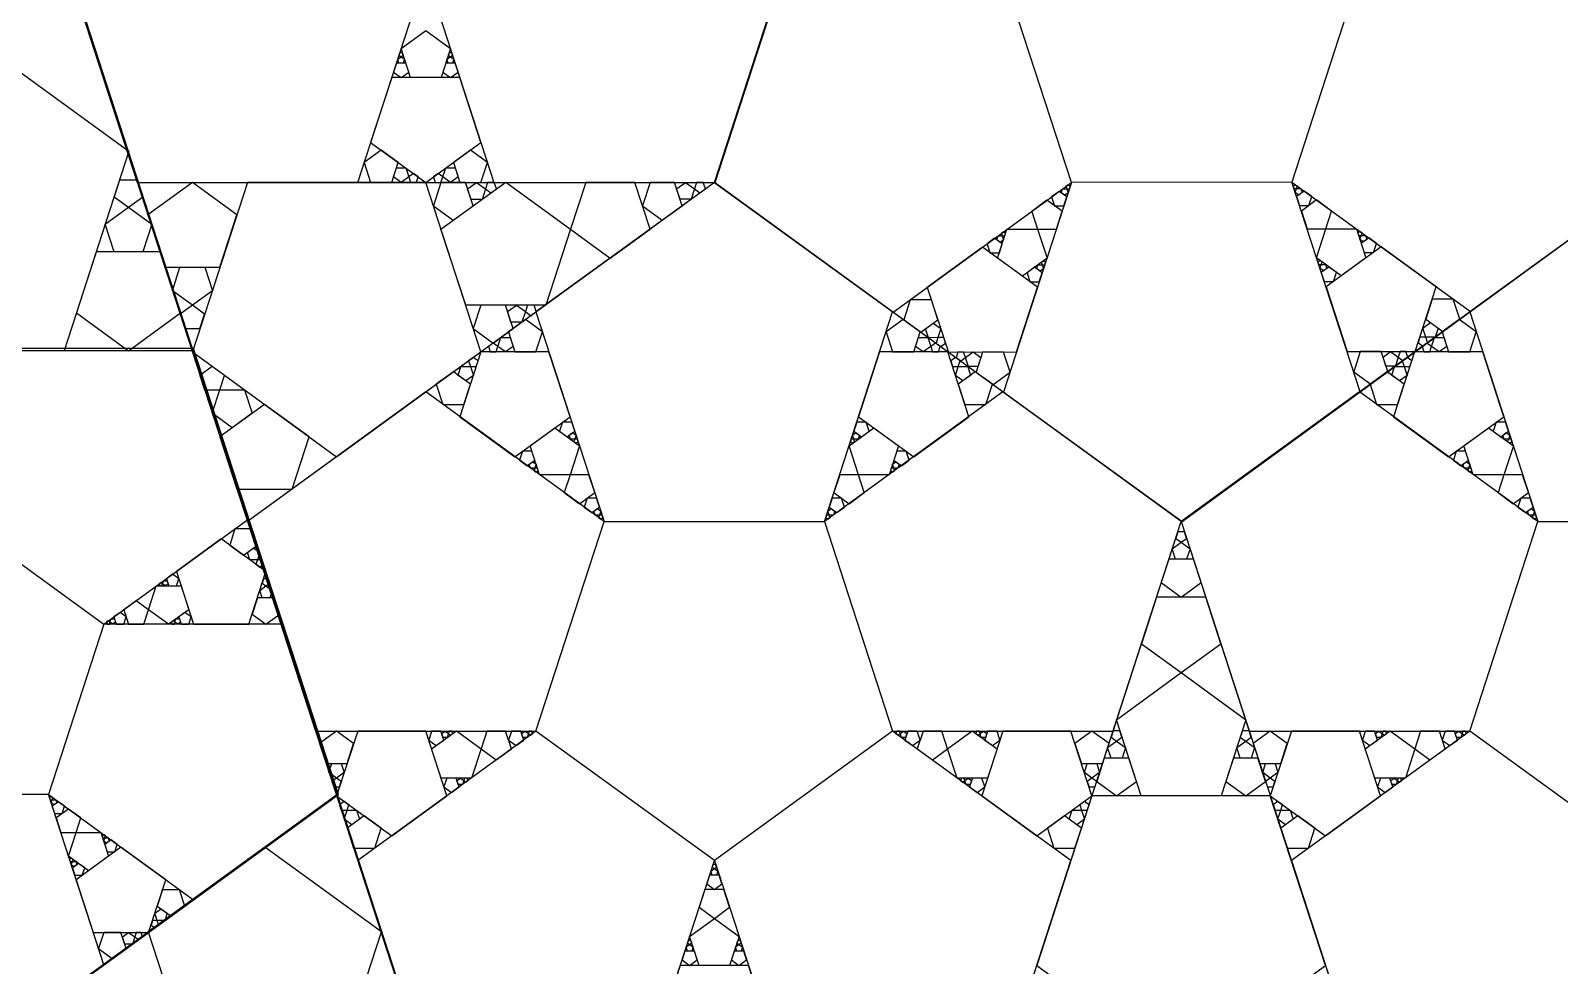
# Model space of a CAD drawing. Header units: inches. Extents: x -578 to 126, y -85 to 118.
# Drawn here: x -282.41 to -265.06, y 27.84 to 38.46 of the extents above; entities that cross this region are included whole.
import ezdxf

# ---------------------------------------------------------------- set-up
doc = ezdxf.new("R2010")
doc.units = ezdxf.units.IN
doc.header["$MEASUREMENT"] = 0
doc.layers.add('drawing', color=7, linetype='Continuous')

msp = doc.modelspace()

# ---------------------------------------------------------------- linework, layer by layer
for points in [[(-266.076, 42.965), (-264.051, 36.735), (-269.351, 32.884), (-274.651, 36.735), (-272.627, 42.965)], [(-269.349, 40.587), (-267.323, 39.118), (-268.094, 36.737), (-270.597, 36.735), (-271.372, 39.114)], [(-281.581, 31.719), (-282.21, 29.784), (-284.244, 29.784), (-284.873, 31.719), (-283.227, 32.914)], [(-273.4, 32.884), (-272.627, 30.504), (-274.651, 29.033), (-276.676, 30.504), (-275.903, 32.884)], [(-265.302, 32.884), (-262.8, 32.884), (-262.027, 30.504), (-264.051, 29.033), (-266.076, 30.504)]]:
    msp.add_lwpolyline(points, close=True)
at = {"layer": 'drawing'}
for points in [[(-269.351, 53.047), (-283.227, 42.965), (-277.927, 26.653), (-260.776, 26.653), (-255.476, 42.965)], [(-283.222, 42.98), (-277.922, 26.668), (-260.771, 26.668), (-255.471, 42.98), (-269.347, 53.061)], [(-272.627, 42.965), (-277.927, 46.816), (-283.227, 42.965), (-281.203, 36.735), (-274.651, 36.735)], [(-272.627, 42.965), (-277.927, 46.816), (-283.227, 42.965), (-281.203, 36.735), (-274.651, 36.735)], [(-272.628, 42.963), (-274.645, 36.73), (-269.341, 32.885), (-264.045, 36.742), (-266.076, 42.97)], [(-279.951, 40.585), (-281.976, 39.114), (-281.203, 36.735), (-278.7, 36.735), (-277.927, 39.114)], [(-277.927, 39.114), (-277.154, 36.735), (-274.651, 36.735), (-273.878, 39.114), (-275.903, 40.585)], [(-271.372, 39.114), (-273.875, 39.111), (-274.645, 36.73), (-272.619, 35.262), (-270.597, 36.735)], [(-268.094, 36.737), (-266.068, 35.269), (-264.045, 36.742), (-264.821, 39.121), (-267.323, 39.118)], [(-285.148, 37.088), (-283.222, 38.487), (-281.297, 37.088), (-282.032, 34.824), (-284.413, 34.824)], [(-278.208, 38.255), (-277.927, 38.459), (-277.646, 38.255), (-277.753, 37.925), (-278.101, 37.925)], [(-278.231, 38.179), (-278.207, 38.162), (-278.183, 38.179), (-278.192, 38.207), (-278.222, 38.207)], [(-277.671, 38.179), (-277.647, 38.162), (-277.623, 38.179), (-277.632, 38.207), (-277.662, 38.207)], [(-278.293, 37.987), (-278.207, 37.925), (-278.121, 37.987), (-278.154, 38.088), (-278.26, 38.088)], [(-278.246, 38.134), (-278.207, 38.162), (-278.168, 38.134), (-278.183, 38.088), (-278.231, 38.088)], [(-277.733, 37.987), (-277.647, 37.925), (-277.561, 37.987), (-277.594, 38.088), (-277.7, 38.088)], [(-277.686, 38.134), (-277.647, 38.162), (-277.608, 38.134), (-277.623, 38.088), (-277.671, 38.088)], [(-278.553, 37.189), (-277.927, 36.735), (-277.301, 37.189), (-277.54, 37.925), (-278.314, 37.925)], [(-278.553, 37.189), (-277.927, 36.735), (-277.301, 37.189), (-277.54, 37.925), (-278.314, 37.925)], [(-278.433, 37.102), (-278.626, 36.962), (-278.553, 36.735), (-278.314, 36.735), (-278.24, 36.962)], [(-277.301, 36.735), (-277.228, 36.962), (-277.421, 37.102), (-277.614, 36.962), (-277.54, 36.735)], [(-278.153, 36.899), (-278.12, 36.797), (-278.207, 36.734), (-278.293, 36.797), (-278.26, 36.899)], [(-278.066, 36.836), (-278.12, 36.797), (-278.099, 36.735), (-278.034, 36.735), (-278.013, 36.797)], [(-277.755, 36.735), (-277.734, 36.797), (-277.788, 36.836), (-277.841, 36.797), (-277.821, 36.735)], [(-277.648, 36.734), (-277.734, 36.797), (-277.701, 36.899), (-277.594, 36.899), (-277.561, 36.797)], [(-281.465, 36.57), (-281.302, 36.452), (-281.14, 36.57), (-281.202, 36.761), (-281.403, 36.761)], [(-280.071, 36.367), (-280.577, 36.735), (-281.083, 36.367), (-280.89, 35.772), (-280.264, 35.772)], [(-279.951, 36.735), (-280.577, 34.809), (-278.939, 33.619), (-277.301, 34.809), (-277.927, 36.735)], [(-279.951, 36.735), (-280.577, 34.809), (-278.939, 33.619), (-277.301, 34.809), (-277.927, 36.735)], [(-274.651, 36.735), (-279.951, 32.884), (-277.927, 26.653), (-271.376, 26.653), (-269.351, 32.884)], [(-274.651, 36.735), (-279.951, 32.884), (-277.927, 26.653), (-271.376, 26.653), (-269.351, 32.884)], [(-277.755, 36.735), (-277.841, 36.469), (-277.615, 36.306), (-277.39, 36.469), (-277.476, 36.735)], [(-277.019, 36.739), (-276.284, 36.204), (-276.565, 35.34), (-277.474, 35.34), (-277.755, 36.204)], [(-277.351, 36.735), (-277.25, 36.662), (-277.288, 36.542), (-277.413, 36.542), (-277.452, 36.662)], [(-277.226, 36.735), (-277.25, 36.662), (-277.187, 36.616), (-277.125, 36.662), (-277.149, 36.735)], [(-273.4, 32.884), (-272.627, 35.264), (-274.651, 36.735), (-276.676, 35.264), (-275.903, 32.884)], [(-276.111, 36.735), (-276.284, 36.204), (-275.832, 35.876), (-275.381, 36.204), (-275.553, 36.735)], [(-275.381, 36.735), (-275.467, 36.47), (-275.242, 36.306), (-275.016, 36.47), (-275.102, 36.735)], [(-274.977, 36.735), (-274.876, 36.662), (-274.915, 36.543), (-275.04, 36.543), (-275.079, 36.662)], [(-274.852, 36.735), (-274.876, 36.662), (-274.814, 36.616), (-274.752, 36.662), (-274.776, 36.735)], [(-270.597, 36.735), (-271.367, 34.354), (-269.341, 32.885), (-267.318, 34.358), (-268.094, 36.737)], [(-270.822, 36.571), (-270.789, 36.469), (-270.682, 36.469), (-270.65, 36.571), (-270.736, 36.633)], [(-270.697, 36.661), (-270.65, 36.662), (-270.635, 36.616), (-270.673, 36.588), (-270.712, 36.616)], [(-270.659, 36.689), (-270.65, 36.662), (-270.62, 36.662), (-270.611, 36.689), (-270.635, 36.707)], [(-269.351, 32.884), (-267.327, 26.653), (-260.776, 26.653), (-258.751, 32.884), (-264.051, 36.735)], [(-269.351, 32.884), (-267.327, 26.653), (-260.776, 26.653), (-258.751, 32.884), (-264.051, 36.735)], [(-268.07, 36.664), (-268.041, 36.664), (-268.032, 36.692), (-268.056, 36.709), (-268.079, 36.692)], [(-268.056, 36.619), (-268.041, 36.664), (-267.993, 36.664), (-267.978, 36.619), (-268.017, 36.591)], [(-268.008, 36.472), (-267.901, 36.472), (-267.868, 36.574), (-267.955, 36.636), (-268.041, 36.574)], [(-262.8, 32.884), (-262.027, 35.264), (-264.051, 36.735), (-266.076, 35.264), (-265.302, 32.884)], [(-281.568, 36.259), (-281.302, 36.452), (-281.037, 36.259), (-281.138, 35.947), (-281.466, 35.947)], [(-271.047, 36.406), (-270.981, 36.204), (-270.768, 36.204), (-270.703, 36.407), (-270.875, 36.532)], [(-267.921, 36.207), (-267.708, 36.207), (-267.643, 36.41), (-267.815, 36.535), (-267.987, 36.41)], [(-271.43, 36.128), (-271.382, 36.128), (-271.368, 36.082), (-271.406, 36.054), (-271.445, 36.082)], [(-271.329, 36.203), (-270.981, 36.204), (-270.874, 35.874), (-271.154, 35.669), (-271.436, 35.873)], [(-271.391, 36.156), (-271.382, 36.128), (-271.353, 36.128), (-271.344, 36.156), (-271.368, 36.173)], [(-267.815, 35.877), (-267.708, 36.207), (-267.361, 36.208), (-267.253, 35.878), (-267.534, 35.673)], [(-267.336, 36.132), (-267.307, 36.132), (-267.298, 36.16), (-267.322, 36.177), (-267.345, 36.16)], [(-267.322, 36.087), (-267.307, 36.132), (-267.259, 36.132), (-267.244, 36.087), (-267.283, 36.059)], [(-267.274, 35.94), (-267.167, 35.94), (-267.134, 36.042), (-267.221, 36.104), (-267.307, 36.041)], [(-281.893, 35.253), (-281.302, 34.824), (-280.712, 35.253), (-280.937, 35.947), (-281.667, 35.947)], [(-272.233, 35.543), (-271.993, 34.808), (-271.22, 34.809), (-270.982, 35.544), (-271.608, 35.998)], [(-272.233, 35.543), (-271.993, 34.808), (-271.22, 34.809), (-270.982, 35.544), (-271.608, 35.998)], [(-271.555, 36.037), (-271.522, 35.936), (-271.415, 35.936), (-271.382, 36.037), (-271.469, 36.1)], [(-267.467, 34.813), (-266.693, 34.813), (-266.455, 35.549), (-267.081, 36.003), (-267.706, 35.548)], [(-267.467, 34.813), (-266.693, 34.813), (-266.455, 35.549), (-267.081, 36.003), (-267.706, 35.548)], [(-280.35, 35.505), (-280.577, 35.34), (-280.804, 35.505), (-280.718, 35.772), (-280.437, 35.772)], [(-271.101, 35.708), (-271.068, 35.607), (-270.962, 35.607), (-270.929, 35.708), (-271.015, 35.771)], [(-270.977, 35.799), (-270.929, 35.799), (-270.914, 35.754), (-270.953, 35.725), (-270.991, 35.754)], [(-270.938, 35.827), (-270.929, 35.799), (-270.899, 35.799), (-270.89, 35.827), (-270.914, 35.844)], [(-267.789, 35.802), (-267.76, 35.802), (-267.751, 35.83), (-267.775, 35.848), (-267.798, 35.83)], [(-267.775, 35.757), (-267.76, 35.802), (-267.712, 35.802), (-267.697, 35.757), (-267.736, 35.729)], [(-267.727, 35.61), (-267.62, 35.61), (-267.587, 35.712), (-267.674, 35.774), (-267.76, 35.712)], [(-266.188, 35.182), (-266.262, 35.409), (-266.501, 35.409), (-266.574, 35.181), (-266.381, 35.041)], [(-280.438, 35.238), (-280.577, 35.34), (-280.717, 35.238), (-280.663, 35.074), (-280.491, 35.074)], [(-277.301, 35.34), (-277.388, 35.074), (-277.162, 34.911), (-276.936, 35.074), (-277.023, 35.34)], [(-276.898, 35.34), (-276.796, 35.267), (-276.835, 35.147), (-276.96, 35.147), (-276.999, 35.267)], [(-276.773, 35.34), (-276.796, 35.267), (-276.734, 35.221), (-276.672, 35.267), (-276.696, 35.34)], [(-272.187, 35.403), (-272.426, 35.402), (-272.5, 35.175), (-272.306, 35.035), (-272.113, 35.175)], [(-276.676, 34.809), (-276.602, 35.037), (-276.795, 35.177), (-276.989, 35.037), (-276.915, 34.809)], [(-272.507, 35.177), (-272.701, 35.037), (-272.627, 34.809), (-272.388, 34.809), (-272.314, 35.037)], [(-272.08, 35.074), (-272.113, 34.972), (-272.22, 34.971), (-272.253, 35.073), (-272.166, 35.137)], [(-266.467, 34.978), (-266.574, 34.977), (-266.608, 35.079), (-266.521, 35.143), (-266.434, 35.08)], [(-266.076, 34.809), (-266.002, 35.037), (-266.195, 35.177), (-266.389, 35.037), (-266.315, 34.809)], [(-277.129, 34.809), (-277.109, 34.872), (-277.162, 34.911), (-277.215, 34.872), (-277.195, 34.809)], [(-277.022, 34.809), (-277.109, 34.872), (-277.076, 34.974), (-276.968, 34.974), (-276.935, 34.872)], [(-272.227, 34.974), (-272.194, 34.872), (-272.281, 34.809), (-272.368, 34.872), (-272.335, 34.974)], [(-272.141, 34.911), (-272.194, 34.872), (-272.174, 34.809), (-272.108, 34.809), (-272.088, 34.872)], [(-272.047, 34.972), (-272.113, 34.972), (-272.133, 34.909), (-272.08, 34.87), (-272.026, 34.909)], [(-266.554, 34.915), (-266.574, 34.977), (-266.64, 34.977), (-266.66, 34.915), (-266.607, 34.876)], [(-266.529, 34.809), (-266.509, 34.872), (-266.562, 34.911), (-266.615, 34.872), (-266.595, 34.809)], [(-266.422, 34.809), (-266.509, 34.872), (-266.475, 34.974), (-266.368, 34.974), (-266.335, 34.872)], [(-280.564, 34.849), (-285.89, 34.849), (-287.536, 29.784), (-283.227, 26.653), (-278.918, 29.784)], [(-287.51, 29.783), (-283.222, 26.668), (-278.935, 29.783), (-280.572, 34.824), (-285.872, 34.824)], [(-287.51, 29.783), (-283.222, 26.668), (-278.935, 29.783), (-280.572, 34.824), (-285.872, 34.824)], [(-281.581, 31.719), (-279.936, 32.914), (-280.564, 34.849), (-282.598, 34.849), (-283.227, 32.914)], [(-276.528, 34.809), (-277.301, 34.809), (-277.54, 34.074), (-276.915, 33.619), (-276.289, 34.074)], [(-277.441, 34.708), (-277.421, 34.645), (-277.355, 34.645), (-277.334, 34.708), (-277.388, 34.747)], [(-271.762, 34.074), (-272.001, 34.809), (-272.775, 34.809), (-273.014, 34.074), (-272.388, 33.619)], [(-271.762, 34.074), (-272.001, 34.809), (-272.775, 34.809), (-273.014, 34.074), (-272.388, 33.619)], [(-271.948, 34.645), (-271.882, 34.645), (-271.862, 34.708), (-271.915, 34.747), (-271.968, 34.708)], [(-271.854, 34.707), (-271.801, 34.745), (-271.821, 34.808), (-271.887, 34.808), (-271.907, 34.745)], [(-271.767, 34.643), (-271.801, 34.745), (-271.714, 34.809), (-271.627, 34.746), (-271.66, 34.643)], [(-271.487, 34.441), (-271.294, 34.581), (-271.368, 34.808), (-271.607, 34.808), (-271.68, 34.581)], [(-267.319, 34.813), (-267.392, 34.585), (-267.199, 34.445), (-267.006, 34.586), (-267.08, 34.813)], [(-266.973, 34.814), (-266.886, 34.751), (-266.919, 34.649), (-267.026, 34.648), (-267.059, 34.75)], [(-265.928, 34.809), (-266.701, 34.809), (-266.94, 34.074), (-266.315, 33.619), (-265.689, 34.074)], [(-265.928, 34.809), (-266.701, 34.809), (-266.94, 34.074), (-266.315, 33.619), (-265.689, 34.074)], [(-266.866, 34.813), (-266.886, 34.751), (-266.833, 34.712), (-266.779, 34.751), (-266.8, 34.813)], [(-266.841, 34.708), (-266.82, 34.645), (-266.755, 34.645), (-266.734, 34.708), (-266.787, 34.747)], [(-280.438, 34.38), (-280.265, 34.38), (-280.212, 34.544), (-280.352, 34.645), (-280.491, 34.544)], [(-277.808, 34.442), (-277.734, 34.214), (-277.495, 34.214), (-277.421, 34.442), (-277.614, 34.582)], [(-277.528, 34.645), (-277.421, 34.645), (-277.387, 34.543), (-277.474, 34.48), (-277.561, 34.543)], [(-271.915, 34.543), (-271.882, 34.645), (-271.775, 34.645), (-271.742, 34.543), (-271.829, 34.48)], [(-271.808, 34.214), (-271.569, 34.214), (-271.495, 34.442), (-271.689, 34.582), (-271.882, 34.442)], [(-267.207, 34.442), (-267.134, 34.214), (-266.895, 34.214), (-266.821, 34.442), (-267.014, 34.582)], [(-266.928, 34.645), (-266.82, 34.645), (-266.787, 34.543), (-266.874, 34.48), (-266.961, 34.543)], [(-280.352, 34.113), (-280.265, 34.38), (-279.984, 34.38), (-279.898, 34.113), (-280.125, 33.948)], [(-280.071, 33.252), (-279.445, 33.252), (-279.252, 33.847), (-279.758, 34.214), (-280.264, 33.847)], [(-275.903, 32.884), (-277.927, 34.355), (-279.951, 32.884), (-279.178, 30.504), (-276.676, 30.504)], [(-272.627, 30.504), (-270.125, 30.504), (-269.351, 32.884), (-271.376, 34.355), (-273.4, 32.884)], [(-265.302, 32.884), (-267.327, 34.355), (-269.351, 32.884), (-268.578, 30.504), (-266.076, 30.504)], [(-276.181, 33.745), (-276.288, 33.414), (-276.635, 33.414), (-276.742, 33.745), (-276.462, 33.949)], [(-276.269, 34.011), (-276.375, 34.011), (-276.408, 33.91), (-276.322, 33.847), (-276.236, 33.91)], [(-276.221, 33.865), (-276.236, 33.819), (-276.284, 33.819), (-276.298, 33.865), (-276.26, 33.893)], [(-272.668, 33.414), (-273.015, 33.414), (-273.122, 33.745), (-272.841, 33.949), (-272.56, 33.745)], [(-273.019, 33.819), (-273.067, 33.819), (-273.082, 33.865), (-273.043, 33.893), (-273.004, 33.865)], [(-272.895, 33.91), (-272.927, 34.011), (-273.034, 34.011), (-273.067, 33.91), (-272.981, 33.847)], [(-265.58, 33.745), (-265.688, 33.414), (-266.035, 33.414), (-266.142, 33.745), (-265.861, 33.949)], [(-265.669, 34.011), (-265.775, 34.011), (-265.808, 33.91), (-265.722, 33.847), (-265.636, 33.91)], [(-265.621, 33.865), (-265.636, 33.819), (-265.683, 33.819), (-265.698, 33.865), (-265.66, 33.893)], [(-276.722, 33.682), (-276.829, 33.682), (-276.862, 33.581), (-276.775, 33.518), (-276.689, 33.581)], [(-276.206, 33.819), (-276.236, 33.819), (-276.245, 33.791), (-276.221, 33.774), (-276.197, 33.791)], [(-273.058, 33.791), (-273.067, 33.819), (-273.096, 33.819), (-273.105, 33.791), (-273.082, 33.774)], [(-272.441, 33.581), (-272.474, 33.682), (-272.581, 33.682), (-272.614, 33.581), (-272.527, 33.518)], [(-266.122, 33.682), (-266.229, 33.682), (-266.261, 33.581), (-266.175, 33.518), (-266.089, 33.581)], [(-265.606, 33.819), (-265.636, 33.819), (-265.645, 33.791), (-265.621, 33.774), (-265.597, 33.791)], [(-276.674, 33.535), (-276.689, 33.49), (-276.737, 33.49), (-276.752, 33.535), (-276.713, 33.563)], [(-272.566, 33.49), (-272.614, 33.49), (-272.629, 33.535), (-272.59, 33.563), (-272.551, 33.535)], [(-266.074, 33.535), (-266.089, 33.49), (-266.137, 33.49), (-266.152, 33.535), (-266.113, 33.563)], [(-276.66, 33.49), (-276.689, 33.49), (-276.698, 33.462), (-276.674, 33.445), (-276.651, 33.462)], [(-276.075, 33.414), (-276.288, 33.414), (-276.354, 33.212), (-276.181, 33.086), (-276.009, 33.212)], [(-272.949, 33.212), (-273.015, 33.414), (-273.228, 33.414), (-273.294, 33.212), (-273.121, 33.086)], [(-272.605, 33.462), (-272.614, 33.49), (-272.643, 33.49), (-272.652, 33.462), (-272.628, 33.445)], [(-266.06, 33.49), (-266.089, 33.49), (-266.098, 33.462), (-266.074, 33.445), (-266.051, 33.462)], [(-265.475, 33.414), (-265.688, 33.414), (-265.754, 33.212), (-265.581, 33.086), (-265.409, 33.212)], [(-275.989, 33.149), (-276.095, 33.149), (-276.128, 33.048), (-276.042, 32.985), (-275.956, 33.048)], [(-275.941, 33.002), (-275.956, 32.957), (-276.003, 32.957), (-276.018, 33.002), (-275.98, 33.031)], [(-273.299, 32.957), (-273.347, 32.957), (-273.362, 33.002), (-273.323, 33.031), (-273.285, 33.002)], [(-273.175, 33.048), (-273.208, 33.149), (-273.314, 33.149), (-273.347, 33.048), (-273.261, 32.985)], [(-265.389, 33.149), (-265.495, 33.149), (-265.528, 33.048), (-265.442, 32.985), (-265.356, 33.048)], [(-265.341, 33.002), (-265.356, 32.957), (-265.403, 32.957), (-265.418, 33.002), (-265.379, 33.031)], [(-275.926, 32.957), (-275.956, 32.957), (-275.965, 32.929), (-275.941, 32.912), (-275.917, 32.929)], [(-273.338, 32.929), (-273.347, 32.957), (-273.377, 32.957), (-273.386, 32.929), (-273.362, 32.912)], [(-265.326, 32.957), (-265.356, 32.957), (-265.365, 32.929), (-265.341, 32.912), (-265.317, 32.929)], [(-279.936, 31.719), (-279.741, 32.317), (-280.25, 32.686), (-280.758, 32.317), (-280.564, 31.719)], [(-279.936, 31.719), (-279.741, 32.317), (-280.25, 32.686), (-280.758, 32.317), (-280.564, 31.719)], [(-279.898, 32.8), (-280.093, 32.8), (-280.153, 32.616), (-279.996, 32.501), (-279.838, 32.616)], [(-269.453, 32.574), (-269.351, 32.648), (-269.25, 32.574), (-269.289, 32.455), (-269.414, 32.455)], [(-269.413, 32.693), (-269.351, 32.648), (-269.289, 32.693), (-269.313, 32.766), (-269.39, 32.766)], [(-279.811, 32.533), (-279.838, 32.45), (-279.925, 32.45), (-279.952, 32.533), (-279.882, 32.584)], [(-280.758, 32.152), (-280.732, 32.234), (-280.802, 32.285), (-280.872, 32.234), (-280.845, 32.152)], [(-279.785, 32.45), (-279.838, 32.45), (-279.855, 32.399), (-279.811, 32.367), (-279.768, 32.399)], [(-269.577, 32.19), (-269.351, 32.026), (-269.126, 32.19), (-269.212, 32.455), (-269.491, 32.455)], [(-280.846, 31.717), (-281.074, 31.883), (-280.987, 32.152), (-280.705, 32.152), (-280.618, 31.883)], [(-280.923, 32.152), (-280.915, 32.175), (-280.935, 32.189), (-280.954, 32.175), (-280.947, 32.152)], [(-280.884, 32.152), (-280.915, 32.175), (-280.903, 32.212), (-280.864, 32.212), (-280.852, 32.175)], [(-279.812, 32.101), (-279.741, 32.152), (-279.671, 32.101), (-279.698, 32.018), (-279.785, 32.018)], [(-279.785, 32.183), (-279.741, 32.152), (-279.698, 32.183), (-279.714, 32.234), (-279.768, 32.234)], [(-281.128, 31.719), (-281.074, 31.883), (-281.215, 31.985), (-281.355, 31.883), (-281.301, 31.719)], [(-279.898, 31.833), (-279.741, 31.719), (-279.584, 31.833), (-279.644, 32.018), (-279.838, 32.018)], [(-269.803, 31.496), (-269.351, 31.168), (-268.9, 31.496), (-269.072, 32.026), (-269.63, 32.026)], [(-281.48, 31.719), (-281.512, 31.741), (-281.5, 31.778), (-281.461, 31.778), (-281.449, 31.741)], [(-281.355, 31.719), (-281.328, 31.801), (-281.398, 31.852), (-281.468, 31.801), (-281.441, 31.719)], [(-280.743, 31.719), (-280.775, 31.741), (-280.763, 31.778), (-280.724, 31.778), (-280.712, 31.741)], [(-280.618, 31.719), (-280.591, 31.801), (-280.661, 31.852), (-280.731, 31.801), (-280.704, 31.719)], [(-282.21, 29.784), (-280.564, 28.588), (-278.918, 29.784), (-279.547, 31.719), (-281.581, 31.719)], [(-281.519, 31.719), (-281.512, 31.741), (-281.531, 31.755), (-281.55, 31.741), (-281.543, 31.719)], [(-280.782, 31.719), (-280.775, 31.741), (-280.794, 31.755), (-280.813, 31.741), (-280.806, 31.719)], [(-270.087, 30.633), (-269.351, 31.168), (-268.616, 30.633), (-268.897, 29.769), (-269.806, 29.769)], [(-278.746, 30.364), (-278.939, 30.504), (-279.133, 30.364), (-279.059, 30.136), (-278.82, 30.136)], [(-278.7, 30.504), (-278.939, 29.769), (-278.314, 29.314), (-277.688, 29.769), (-277.927, 30.504)], [(-278.7, 30.504), (-278.939, 29.769), (-278.314, 29.314), (-277.688, 29.769), (-277.927, 30.504)], [(-276.676, 30.504), (-278.7, 29.033), (-277.927, 26.653), (-275.425, 26.653), (-274.651, 29.033)], [(-277.861, 30.504), (-277.894, 30.403), (-277.808, 30.34), (-277.722, 30.403), (-277.755, 30.504)], [(-277.58, 30.506), (-277.299, 30.301), (-277.407, 29.971), (-277.754, 29.971), (-277.861, 30.301)], [(-277.707, 30.504), (-277.668, 30.476), (-277.683, 30.431), (-277.731, 30.431), (-277.746, 30.476)], [(-277.659, 30.504), (-277.668, 30.476), (-277.645, 30.459), (-277.621, 30.476), (-277.63, 30.504)], [(-277.233, 30.504), (-277.299, 30.301), (-277.127, 30.176), (-276.955, 30.301), (-277.02, 30.504)], [(-276.955, 30.504), (-276.988, 30.403), (-276.901, 30.34), (-276.815, 30.403), (-276.848, 30.504)], [(-276.8, 30.504), (-276.762, 30.476), (-276.776, 30.431), (-276.824, 30.431), (-276.839, 30.476)], [(-276.753, 30.504), (-276.762, 30.476), (-276.738, 30.459), (-276.714, 30.476), (-276.723, 30.504)], [(-274.651, 29.033), (-273.878, 26.653), (-271.376, 26.653), (-270.603, 29.033), (-272.627, 30.504)], [(-272.565, 30.459), (-272.541, 30.476), (-272.55, 30.504), (-272.58, 30.504), (-272.589, 30.476)], [(-272.526, 30.431), (-272.541, 30.476), (-272.502, 30.504), (-272.464, 30.476), (-272.479, 30.431)], [(-272.401, 30.34), (-272.315, 30.403), (-272.348, 30.504), (-272.455, 30.504), (-272.488, 30.403)], [(-272.176, 30.176), (-272.003, 30.301), (-272.069, 30.504), (-272.282, 30.504), (-272.348, 30.301)], [(-271.896, 29.971), (-272.003, 30.301), (-271.723, 30.506), (-271.442, 30.301), (-271.549, 29.971)], [(-271.658, 30.459), (-271.635, 30.476), (-271.644, 30.504), (-271.673, 30.504), (-271.682, 30.476)], [(-271.62, 30.431), (-271.635, 30.476), (-271.596, 30.504), (-271.557, 30.476), (-271.572, 30.431)], [(-270.989, 29.314), (-270.364, 29.769), (-270.603, 30.504), (-271.376, 30.504), (-271.615, 29.769)], [(-270.989, 29.314), (-270.364, 29.769), (-270.603, 30.504), (-271.376, 30.504), (-271.615, 29.769)], [(-271.495, 30.34), (-271.409, 30.403), (-271.442, 30.504), (-271.548, 30.504), (-271.581, 30.403)], [(-270.17, 30.364), (-270.364, 30.504), (-270.557, 30.364), (-270.483, 30.136), (-270.244, 30.136)], [(-270.186, 30.317), (-270.085, 30.39), (-269.983, 30.317), (-270.022, 30.198), (-270.147, 30.198)], [(-270.147, 30.435), (-270.085, 30.39), (-270.023, 30.435), (-270.046, 30.509), (-270.123, 30.509)], [(-268.719, 30.317), (-268.618, 30.39), (-268.517, 30.317), (-268.555, 30.198), (-268.681, 30.198)], [(-268.68, 30.435), (-268.618, 30.39), (-268.556, 30.435), (-268.58, 30.509), (-268.656, 30.509)], [(-268.146, 30.364), (-268.339, 30.504), (-268.532, 30.364), (-268.459, 30.136), (-268.22, 30.136)], [(-268.1, 30.504), (-268.339, 29.769), (-267.714, 29.314), (-267.088, 29.769), (-267.327, 30.504)], [(-266.076, 30.504), (-268.1, 29.033), (-267.327, 26.653), (-264.825, 26.653), (-264.051, 29.033)], [(-267.261, 30.504), (-267.294, 30.403), (-267.208, 30.34), (-267.122, 30.403), (-267.155, 30.504)], [(-266.98, 30.506), (-266.699, 30.301), (-266.806, 29.971), (-267.154, 29.971), (-267.261, 30.301)], [(-267.107, 30.504), (-267.068, 30.476), (-267.083, 30.431), (-267.131, 30.431), (-267.146, 30.476)], [(-267.059, 30.504), (-267.068, 30.476), (-267.044, 30.459), (-267.021, 30.476), (-267.03, 30.504)], [(-266.633, 30.504), (-266.699, 30.301), (-266.527, 30.176), (-266.354, 30.301), (-266.42, 30.504)], [(-266.354, 30.504), (-266.387, 30.403), (-266.301, 30.34), (-266.215, 30.403), (-266.248, 30.504)], [(-266.2, 30.504), (-266.162, 30.476), (-266.176, 30.431), (-266.224, 30.431), (-266.239, 30.476)], [(-266.152, 30.504), (-266.162, 30.476), (-266.138, 30.459), (-266.114, 30.476), (-266.123, 30.504)], [(-278.852, 30.034), (-278.939, 29.971), (-279.026, 30.034), (-278.993, 30.136), (-278.886, 30.136)], [(-270.277, 30.034), (-270.364, 29.971), (-270.45, 30.034), (-270.417, 30.136), (-270.31, 30.136)], [(-270.31, 29.932), (-270.085, 29.769), (-269.859, 29.932), (-269.945, 30.198), (-270.224, 30.198)], [(-268.844, 29.932), (-268.618, 29.769), (-268.392, 29.932), (-268.479, 30.198), (-268.757, 30.198)], [(-268.252, 30.034), (-268.339, 29.971), (-268.426, 30.034), (-268.393, 30.136), (-268.285, 30.136)], [(-278.886, 29.932), (-278.939, 29.971), (-278.993, 29.932), (-278.972, 29.87), (-278.906, 29.87)], [(-277.688, 29.971), (-277.721, 29.87), (-277.635, 29.807), (-277.549, 29.87), (-277.582, 29.971)], [(-277.534, 29.971), (-277.495, 29.943), (-277.51, 29.898), (-277.558, 29.898), (-277.573, 29.943)], [(-277.486, 29.971), (-277.495, 29.943), (-277.471, 29.926), (-277.448, 29.943), (-277.457, 29.971)], [(-271.831, 29.926), (-271.808, 29.943), (-271.817, 29.971), (-271.846, 29.971), (-271.855, 29.943)], [(-271.793, 29.898), (-271.808, 29.943), (-271.769, 29.971), (-271.73, 29.943), (-271.745, 29.898)], [(-271.668, 29.807), (-271.582, 29.87), (-271.615, 29.971), (-271.721, 29.971), (-271.754, 29.87)], [(-270.31, 29.932), (-270.364, 29.971), (-270.417, 29.932), (-270.396, 29.87), (-270.331, 29.87)], [(-268.286, 29.932), (-268.339, 29.971), (-268.392, 29.932), (-268.372, 29.87), (-268.306, 29.87)], [(-267.088, 29.971), (-267.121, 29.87), (-267.035, 29.807), (-266.949, 29.87), (-266.981, 29.971)], [(-266.934, 29.971), (-266.895, 29.943), (-266.91, 29.898), (-266.958, 29.898), (-266.972, 29.943)], [(-266.886, 29.971), (-266.895, 29.943), (-266.871, 29.926), (-266.848, 29.943), (-266.857, 29.971)], [(-284.244, 29.784), (-284.873, 27.849), (-283.227, 26.653), (-281.581, 27.849), (-282.21, 29.784)], [(-282.191, 29.725), (-282.167, 29.725), (-282.159, 29.747), (-282.179, 29.761), (-282.198, 29.747)], [(-282.179, 29.688), (-282.167, 29.725), (-282.128, 29.725), (-282.116, 29.688), (-282.147, 29.665)], [(-282.14, 29.568), (-282.053, 29.568), (-282.027, 29.651), (-282.097, 29.702), (-282.167, 29.651)], [(-278.886, 29.605), (-278.82, 29.605), (-278.8, 29.667), (-278.853, 29.706), (-278.906, 29.667)], [(-270.989, 27.843), (-269.351, 26.653), (-267.714, 27.843), (-268.339, 29.769), (-270.364, 29.769)], [(-270.989, 27.843), (-269.351, 26.653), (-267.714, 27.843), (-268.339, 29.769), (-270.364, 29.769)], [(-270.503, 29.667), (-270.483, 29.605), (-270.417, 29.605), (-270.396, 29.667), (-270.45, 29.706)], [(-268.286, 29.605), (-268.22, 29.605), (-268.2, 29.667), (-268.253, 29.706), (-268.306, 29.667)], [(-282.07, 29.353), (-281.897, 29.353), (-281.843, 29.518), (-281.983, 29.619), (-282.123, 29.518)], [(-278.853, 29.503), (-278.82, 29.605), (-278.713, 29.605), (-278.68, 29.503), (-278.767, 29.44)], [(-278.746, 29.174), (-278.507, 29.174), (-278.433, 29.401), (-278.626, 29.541), (-278.82, 29.401)], [(-270.87, 29.401), (-270.796, 29.174), (-270.557, 29.174), (-270.483, 29.401), (-270.676, 29.541)], [(-270.59, 29.605), (-270.483, 29.605), (-270.449, 29.503), (-270.536, 29.44), (-270.623, 29.503)], [(-268.253, 29.503), (-268.22, 29.605), (-268.113, 29.605), (-268.08, 29.503), (-268.166, 29.44)], [(-268.146, 29.174), (-267.907, 29.174), (-267.833, 29.401), (-268.026, 29.541), (-268.22, 29.401)], [(-281.984, 29.084), (-281.897, 29.353), (-281.614, 29.353), (-281.527, 29.084), (-281.756, 28.918)], [(-281.701, 28.219), (-281.073, 28.219), (-280.878, 28.817), (-281.387, 29.186), (-281.896, 28.817)], [(-281.701, 28.219), (-281.073, 28.219), (-280.878, 28.817), (-281.387, 29.186), (-281.896, 28.817)], [(-281.594, 29.291), (-281.571, 29.291), (-281.563, 29.314), (-281.583, 29.328), (-281.602, 29.314)], [(-281.583, 29.254), (-281.571, 29.291), (-281.532, 29.291), (-281.52, 29.254), (-281.551, 29.232)], [(-281.544, 29.135), (-281.457, 29.135), (-281.43, 29.218), (-281.5, 29.268), (-281.57, 29.218)], [(-278.935, 26.668), (-278.428, 28.226), (-279.754, 29.188), (-281.079, 28.226), (-280.572, 26.668)], [(-281.963, 29.024), (-281.939, 29.024), (-281.932, 29.046), (-281.951, 29.06), (-281.97, 29.046)], [(-281.951, 28.987), (-281.939, 29.024), (-281.9, 29.024), (-281.888, 28.987), (-281.92, 28.964)], [(-281.912, 28.867), (-281.826, 28.867), (-281.799, 28.95), (-281.869, 29.001), (-281.939, 28.95)], [(-274.675, 28.96), (-274.651, 28.943), (-274.628, 28.96), (-274.637, 28.988), (-274.666, 28.988)], [(-274.738, 28.768), (-274.651, 28.705), (-274.565, 28.768), (-274.598, 28.869), (-274.705, 28.869)], [(-274.69, 28.915), (-274.651, 28.943), (-274.613, 28.915), (-274.627, 28.869), (-274.675, 28.869)], [(-280.661, 28.518), (-280.721, 28.702), (-280.916, 28.702), (-280.976, 28.518), (-280.818, 28.403)], [(-274.824, 28.503), (-274.651, 28.378), (-274.479, 28.503), (-274.545, 28.705), (-274.758, 28.705)], [(-280.889, 28.352), (-280.976, 28.352), (-281.003, 28.435), (-280.932, 28.486), (-280.862, 28.435)], [(-280.959, 28.301), (-280.976, 28.352), (-281.029, 28.352), (-281.046, 28.301), (-281.003, 28.27)], [(-274.932, 28.173), (-274.651, 28.378), (-274.37, 28.173), (-274.478, 27.843), (-274.825, 27.843)], [(-281.581, 28.219), (-281.641, 28.034), (-281.484, 27.92), (-281.327, 28.034), (-281.387, 28.219)], [(-281.3, 28.219), (-281.229, 28.168), (-281.256, 28.085), (-281.344, 28.085), (-281.371, 28.168)], [(-281.213, 28.219), (-281.229, 28.168), (-281.186, 28.136), (-281.143, 28.168), (-281.159, 28.219)], [(-274.955, 28.098), (-274.932, 28.081), (-274.908, 28.098), (-274.917, 28.126), (-274.946, 28.126)], [(-274.395, 28.098), (-274.371, 28.081), (-274.348, 28.098), (-274.357, 28.126), (-274.386, 28.126)], [(-275.018, 27.906), (-274.932, 27.843), (-274.845, 27.906), (-274.878, 28.007), (-274.985, 28.007)], [(-274.97, 28.053), (-274.932, 28.081), (-274.893, 28.053), (-274.908, 28.007), (-274.955, 28.007)], [(-274.457, 27.906), (-274.371, 27.843), (-274.285, 27.906), (-274.318, 28.007), (-274.425, 28.007)], [(-274.41, 28.053), (-274.371, 28.081), (-274.333, 28.053), (-274.347, 28.007), (-274.395, 28.007)], [(-275.277, 27.108), (-274.651, 26.653), (-274.026, 27.108), (-274.265, 27.843), (-275.038, 27.843)]]:
    msp.add_lwpolyline(points, close=True, dxfattribs=at)

doc.saveas('drawing.dxf')
